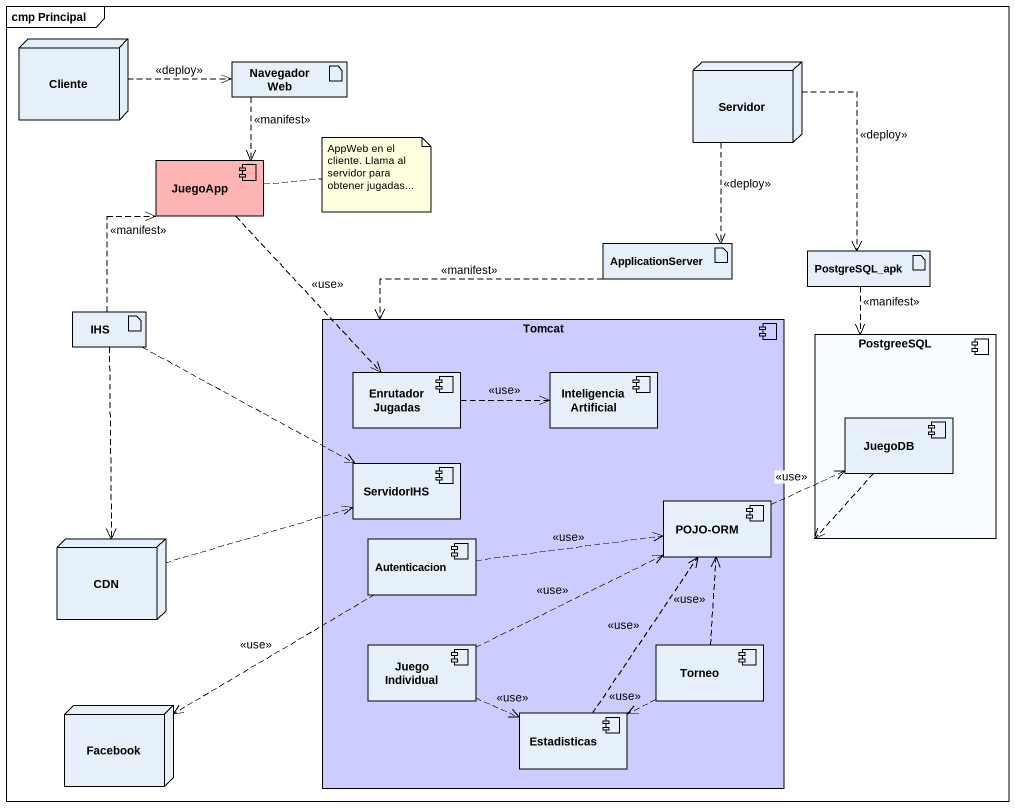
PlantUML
@startuml
mainframe cmp Principal
node Cliente
artifact "Navegador Web" as Navegador_Web
node Servidor
component JuegoApp #FFB4B4
artifact ApplicationServer
artifact PostgreSQL_apk
artifact IHS
component Tomcat #CCCCFF {
  component "Enrutador Jugadas" as Enrutador_Jugadas
  component "Inteligencia Artificial" as Inteligencia_Artificial
  component ServidorIHS
  component "POJO-ORM" as POJO_ORM
  component Autenticacion
  component "Juego Individual" as Juego_Individual
  component Torneo
  component Estadisticas
}
component PostgreeSQL {
  component JuegoDB
}
node CDN
node Facebook
Cliente .right.> Navegador_Web : <<deploy>>
Navegador_Web ..> JuegoApp : <<manifest>>
Servidor ..> ApplicationServer : <<deploy>>
Servidor ..> PostgreSQL_apk : <<deploy>>
JuegoApp ..> Enrutador_Jugadas : <<use>>
ApplicationServer ..> Tomcat : <<manifest>>
PostgreSQL_apk ..> PostgreeSQL : <<manifest>>
IHS .up.> JuegoApp : <<manifest>>
IHS .right.> ServidorIHS
IHS ..> CDN
Enrutador_Jugadas .right.> Inteligencia_Artificial : <<use>>
JuegoDB .up.> PostgreeSQL
POJO_ORM .right.> JuegoDB : <<use>>
CDN .right.> ServidorIHS
Autenticacion .right.> POJO_ORM : <<use>>
Autenticacion .left.> Facebook : <<use>>
Juego_Individual .right.> POJO_ORM : <<use>>
Juego_Individual .right.> Estadisticas : <<use>>
Torneo .up.> POJO_ORM : <<use>>
Torneo .left.> Estadisticas : <<use>>
Estadisticas .up.> POJO_ORM : <<use>>
note right of JuegoApp : AppWeb en el cliente. Llama al servidor para obtener jugadas...
@enduml
